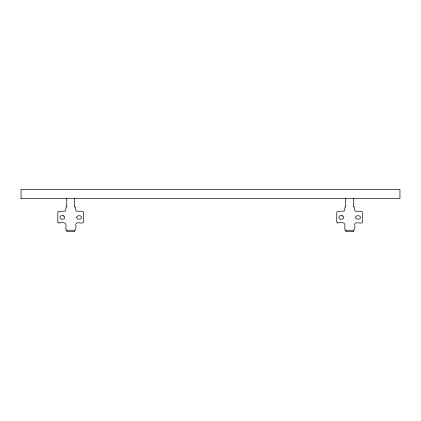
<?xml version="1.0" encoding="UTF-8"?>
<svg xmlns="http://www.w3.org/2000/svg" width="421" height="421" viewBox="0 0 421 421"><rect width="100%" height="100%" fill="white"/><g stroke="black" fill="none" stroke-linecap="round" stroke-linejoin="round"><path stroke-width="0.63" d="M66.765 206.653L65.944 207.374L65.734 210.211L65.16 211.137L58.951 211.363L57.882 212.126L57.761 221.82L58.335 222.746L59.114 222.925M345.694 206.653L344.867 207.374L344.662 210.211L344.089 211.137L337.879 211.363L336.811 212.126L336.684 221.82L337.263 222.746L338.037 222.925M63.582 215.91C58.798 213.942 58.798 220.936 63.582 218.967C65.518 218.783 64.981 215.357 63.013 215.91M342.505 215.91C337.726 213.942 337.726 220.936 342.505 218.967C344.446 218.783 343.91 215.357 341.936 215.91M58.793 222.925C64.75 222.167 66.944 222.325 65.776 228.65C65.697 229.982 67.56 230.098 66.765 231.629L74.664 231.629C74.854 229.24 76.864 227.619 75.654 224.451C76.012 221.23 80.769 223.698 82.637 222.925L83.347 222.504L83.711 221.425L83.547 212.126L82.479 211.363L76.269 211.137L75.696 210.211L75.485 207.374L74.664 206.653M337.721 222.925C343.678 222.167 345.867 222.325 344.704 228.65C344.625 229.982 346.483 230.098 345.694 231.629L353.593 231.629C353.782 229.24 355.787 227.619 354.577 224.451C354.94 221.23 359.697 223.698 361.56 222.925L362.276 222.504L362.639 221.425L362.47 212.126L361.402 211.363L355.198 211.137L354.619 210.211L354.414 207.374L353.593 206.653M66.765 230.245L74.664 230.245M345.694 230.245L353.593 230.245M353.593 198.396L353.593 206.858M345.694 198.396L345.694 206.858M74.664 198.396L74.664 206.858M66.765 198.396L66.765 206.858M76.701 217.041C76.106 219.783 81.574 220.025 81.606 217.436C81.537 215.242 77.259 215.094 76.701 217.041M355.629 217.041C355.035 219.783 360.502 220.025 360.529 217.436C360.465 215.242 356.187 215.094 355.629 217.041M21.066 198.617L21.05 189.371L399.95 189.371L399.95 198.617L21.05 198.617"/></g></svg>
